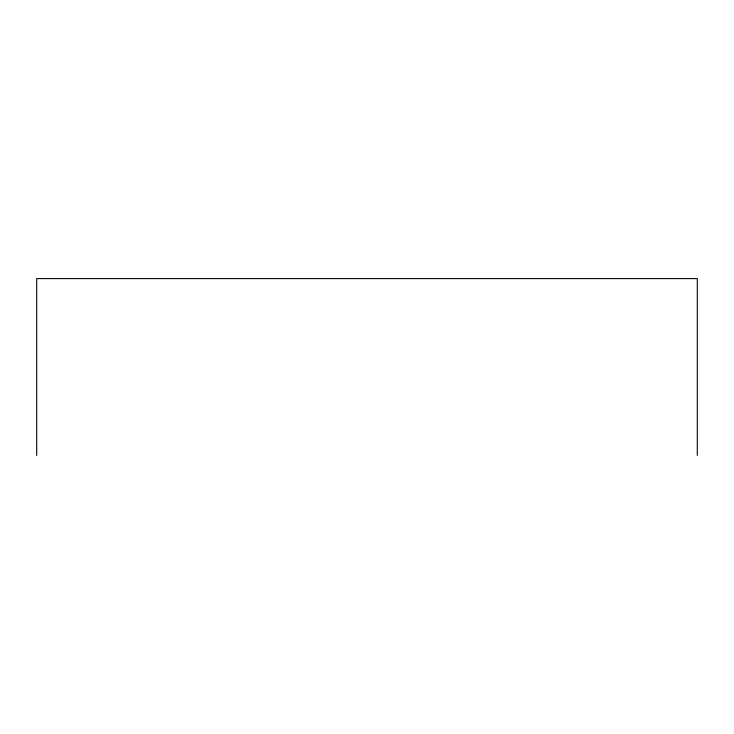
<?xml version="1.0" encoding="UTF-8"?>
<svg xmlns="http://www.w3.org/2000/svg" width="734" height="734" viewBox="0 0 734 734"><rect width="100%" height="100%" fill="white"/><g stroke="black" fill="none" stroke-linecap="round" stroke-linejoin="round"><path stroke-width="1.1" d="M697.3 455.401L697.3 278.599L36.7 278.599L36.7 455.401"/></g></svg>
